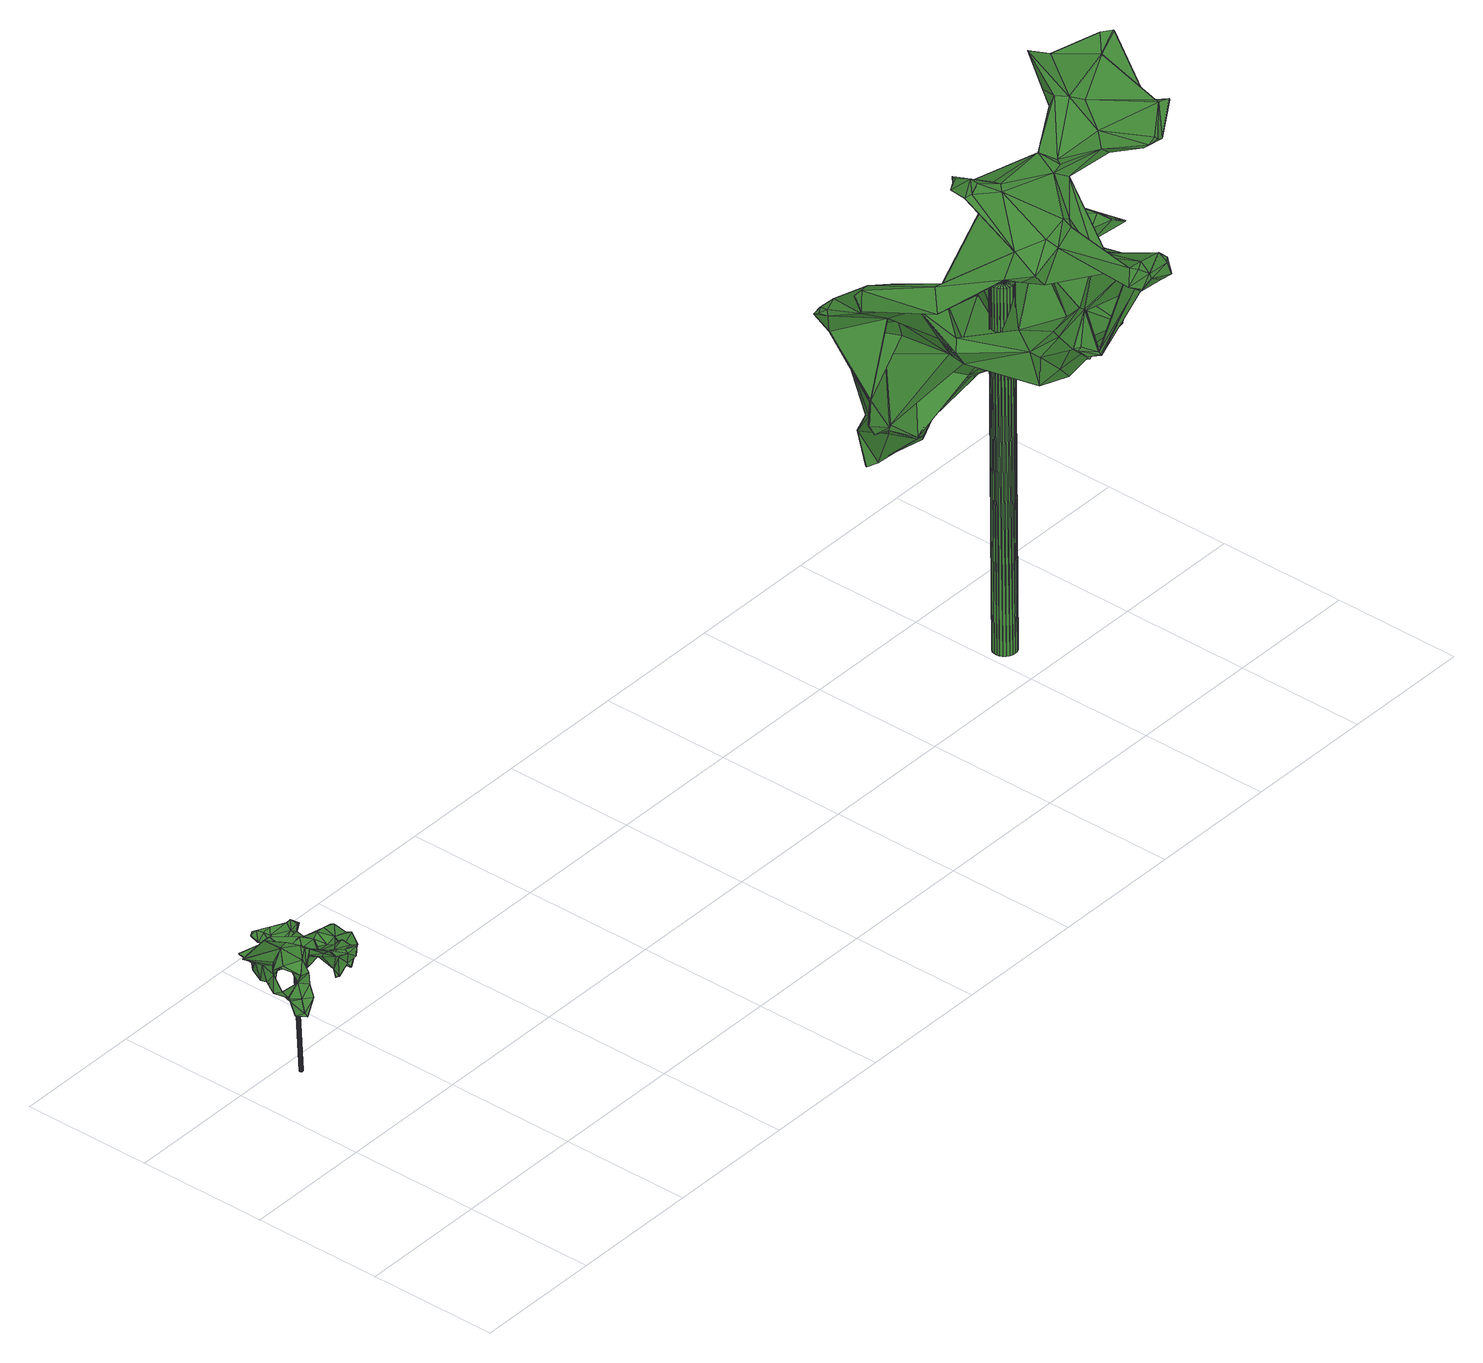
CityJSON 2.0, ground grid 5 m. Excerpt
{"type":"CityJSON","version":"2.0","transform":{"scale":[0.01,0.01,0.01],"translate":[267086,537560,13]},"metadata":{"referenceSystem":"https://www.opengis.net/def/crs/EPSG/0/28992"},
"CityObjects":{
"tree1":{"type":"SolitaryVegetationObject","attributes":{"gtid":463,"crown_width_m":3.97,"crown_median_z":18.55,"crown_r50_m":0.198,"crown_porosity":0.933,"trunk_H_m":4.55,"trunk_DBH_m":0.131,"trunk_radius_m":0.0657,"trunk_base_height_m":14,"original_gtid":"526"},"geometry":[{"type":"Solid","lod":"3","boundaries":[[[[0,1,2]],[[3,4,5]],[[6,7,8]],[[4,9,10]],[[3,11,12]],[[13,14,15]],[[16,17,18]],[[8,19,20]],[[14,13,16]],[[21,22,23]],[[24,25,26]],[[24,26,27]],[[28,29,30]],[[31,5,32]],[[9,33,34]],[[35,36,37]],[[38,22,39]],[[40,41,42]],[[2,43,0]],[[44,45,46]],[[47,48,49]],[[21,39,22]],[[50,51,42]],[[52,27,53]],[[54,18,17]],[[55,56,57]],[[58,56,55]],[[47,59,48]],[[60,61,10]],[[35,62,63]],[[63,64,53]],[[65,45,44]],[[66,67,14]],[[64,63,62]],[[49,68,47]],[[3,12,4]],[[69,29,70]],[[71,72,73]],[[44,46,74]],[[75,15,67]],[[76,35,2]],[[8,73,77]],[[5,4,61]],[[78,79,80]],[[81,11,82]],[[42,51,83]],[[84,85,11]],[[86,12,85]],[[78,87,88]],[[15,14,67]],[[89,90,91]],[[92,93,48]],[[59,47,94]],[[59,94,95]],[[96,97,62]],[[52,53,98]],[[99,0,36]],[[100,84,81]],[[23,22,101]],[[75,102,103]],[[65,74,21]],[[44,74,65]],[[104,105,58]],[[10,106,60]],[[4,10,61]],[[77,73,107]],[[79,1,108]],[[51,78,80]],[[109,78,51]],[[59,92,48]],[[85,110,86]],[[111,100,81]],[[21,23,65]],[[11,81,84]],[[112,102,75]],[[112,75,113]],[[55,114,115]],[[34,116,117]],[[81,82,111]],[[118,119,120]],[[120,22,118]],[[121,122,8]],[[16,13,123]],[[5,82,3]],[[11,3,82]],[[111,82,5]],[[124,125,126]],[[124,126,127]],[[98,64,128]],[[98,53,64]],[[129,79,78]],[[1,130,131]],[[1,131,108]],[[115,132,133]],[[95,25,134]],[[71,119,118]],[[29,135,70]],[[62,97,64]],[[111,58,100]],[[133,106,9]],[[10,9,106]],[[136,40,42]],[[85,12,11]],[[122,121,120]],[[137,120,121]],[[57,105,138]],[[115,139,132]],[[90,140,141]],[[142,141,140]],[[33,116,34]],[[136,143,71]],[[55,57,144]],[[66,145,30]],[[146,147,43]],[[146,88,147]],[[148,92,149]],[[148,29,69]],[[138,105,150]],[[84,110,85]],[[55,151,58]],[[152,145,66]],[[32,61,153]],[[107,73,154]],[[69,93,92]],[[114,142,140]],[[114,140,102]],[[114,112,155]],[[156,8,7]],[[61,32,5]],[[115,114,139]],[[75,29,28]],[[75,28,15]],[[134,24,52]],[[4,33,9]],[[12,33,4]],[[157,149,92]],[[9,34,133]],[[138,150,125]],[[99,1,0]],[[24,134,25]],[[109,51,50]],[[69,49,93]],[[49,48,93]],[[68,158,94]],[[95,26,25]],[[84,100,110]],[[148,98,159]],[[146,43,160]],[[42,41,161]],[[101,22,107]],[[162,37,97]],[[120,107,22]],[[120,137,107]],[[163,155,112]],[[113,163,112]],[[18,152,16]],[[14,16,152]],[[27,26,41]],[[164,165,147]],[[166,149,157]],[[26,95,167]],[[26,167,161]],[[29,148,159]],[[38,118,22]],[[168,38,39]],[[66,14,152]],[[40,71,169]],[[40,136,71]],[[130,121,8]],[[72,154,73]],[[170,171,78]],[[77,19,8]],[[148,172,98]],[[57,162,144]],[[75,103,173]],[[102,112,114]],[[46,45,169]],[[172,148,149]],[[151,116,86]],[[111,5,31]],[[154,174,101]],[[45,174,154]],[[92,148,69]],[[173,70,135]],[[173,135,75]],[[18,175,152]],[[145,152,175]],[[98,172,52]],[[106,132,60]],[[106,133,132]],[[98,176,159]],[[124,176,98]],[[128,124,98]],[[79,108,131]],[[103,177,90]],[[140,90,177]],[[140,177,103]],[[42,143,136]],[[15,28,13]],[[74,39,21]],[[80,7,83]],[[166,157,178]],[[154,101,107]],[[172,149,166]],[[124,128,125]],[[90,141,167]],[[96,179,142]],[[87,180,142]],[[163,66,155]],[[65,23,101]],[[169,45,154]],[[54,175,18]],[[33,12,116]],[[120,119,122]],[[99,36,35]],[[99,35,137]],[[42,161,50]],[[13,28,123]],[[96,142,144]],[[28,145,123]],[[30,145,28]],[[73,122,119]],[[73,119,71]],[[129,78,181]],[[78,180,87]],[[182,139,153]],[[170,78,109]],[[141,183,167]],[[125,128,138]],[[34,184,115]],[[55,115,184]],[[185,186,146]],[[27,187,63]],[[146,186,188]],[[2,188,186]],[[89,95,94]],[[95,134,59]],[[60,132,182]],[[70,158,69]],[[49,69,158]],[[64,138,128]],[[71,118,38]],[[8,122,73]],[[189,190,88]],[[68,94,47]],[[111,104,58]],[[31,104,111]],[[55,191,114]],[[165,160,192]],[[104,31,153]],[[186,192,160]],[[127,193,159]],[[155,66,193]],[[59,194,92]],[[83,143,42]],[[129,181,79]],[[1,79,181]],[[168,46,38]],[[193,139,155]],[[151,117,116]],[[180,141,142]],[[178,157,195]],[[163,113,67]],[[62,179,96]],[[130,8,196]],[[100,58,110]],[[151,110,58]],[[86,110,151]],[[50,171,170]],[[51,80,83]],[[79,131,80]],[[130,196,131]],[[196,197,131]],[[6,83,7]],[[153,61,182]],[[156,7,80]],[[80,197,156]],[[62,198,199]],[[20,19,63]],[[36,0,192]],[[178,195,172]],[[63,53,27]],[[78,171,180]],[[29,75,135]],[[88,160,164]],[[41,154,187]],[[41,187,27]],[[185,37,36]],[[41,26,161]],[[107,137,77]],[[200,55,184]],[[200,184,34]],[[80,131,197]],[[89,173,90]],[[12,86,116]],[[190,160,88]],[[146,160,190]],[[32,153,31]],[[117,151,200]],[[60,182,61]],[[121,130,137]],[[146,190,201]],[[146,201,185]],[[49,158,68]],[[179,87,142]],[[144,162,97]],[[137,130,99]],[[1,99,130]],[[52,24,27]],[[169,41,40]],[[154,41,169]],[[169,71,38]],[[169,38,46]],[[88,164,147]],[[202,203,127]],[[6,143,83]],[[192,147,165]],[[74,46,168]],[[36,192,185]],[[50,170,109]],[[180,171,204]],[[50,204,171]],[[187,154,72]],[[37,138,97]],[[96,144,97]],[[138,64,97]],[[139,114,155]],[[193,127,139]],[[197,8,156]],[[197,196,8]],[[161,167,183]],[[161,183,50]],[[52,172,134]],[[134,172,194]],[[20,6,8]],[[34,115,133]],[[198,62,35]],[[103,102,140]],[[134,194,59]],[[126,125,202]],[[126,202,127]],[[187,72,20]],[[187,20,63]],[[162,35,37]],[[91,95,89]],[[77,205,19]],[[90,167,91]],[[91,167,95]],[[37,201,57]],[[185,201,37]],[[178,172,166]],[[162,201,190]],[[37,57,138]],[[57,201,162]],[[162,188,35]],[[146,188,162]],[[35,188,2]],[[199,35,76]],[[199,198,35]],[[189,162,190]],[[62,199,146]],[[20,143,6]],[[72,143,20]],[[142,114,191]],[[87,189,88]],[[62,189,179]],[[179,189,87]],[[146,189,62]],[[88,146,199]],[[146,162,189]],[[139,127,203]],[[139,203,153]],[[159,176,127]],[[124,127,176]],[[94,158,89]],[[89,158,70]],[[139,182,132]],[[17,206,54]],[[175,206,145]],[[54,206,175]],[[16,206,17]],[[123,206,16]],[[145,206,123]],[[29,207,30]],[[75,67,113]],[[186,43,2]],[[192,43,147]],[[0,43,192]],[[66,163,67]],[[55,200,151]],[[65,174,45]],[[101,174,65]],[[74,168,39]],[[144,191,55]],[[142,191,144]],[[92,195,157]],[[92,194,195]],[[172,195,194]],[[125,150,202]],[[58,105,56]],[[57,56,105]],[[103,90,173]],[[35,205,137]],[[153,150,105]],[[153,105,104]],[[183,204,50]],[[141,204,183]],[[180,204,141]],[[29,159,207]],[[72,71,143]],[[186,185,192]],[[186,160,43]],[[193,66,207]],[[66,30,207]],[[193,207,159]],[[164,160,165]],[[117,200,34]],[[137,205,77]],[[63,19,205]],[[35,63,205]],[[78,88,181]],[[76,181,199]],[[88,199,181]],[[2,181,76]],[[1,181,2]],[[150,203,202]],[[153,203,150]],[[70,173,89]],[[208,209,210]],[[208,210,211]],[[211,210,212]],[[211,212,213]],[[210,209,214]],[[210,214,212]],[[212,214,215]],[[212,215,213]],[[214,209,216]],[[214,216,215]],[[215,216,217]],[[215,217,213]],[[216,209,218]],[[216,218,217]],[[217,218,219]],[[217,219,213]],[[218,209,220]],[[218,220,219]],[[219,220,221]],[[219,221,213]],[[220,209,222]],[[220,222,221]],[[221,222,223]],[[221,223,213]],[[222,209,224]],[[222,224,223]],[[223,224,225]],[[223,225,213]],[[224,209,226]],[[224,226,225]],[[225,226,227]],[[225,227,213]],[[226,209,228]],[[226,228,227]],[[227,228,229]],[[227,229,213]],[[228,209,230]],[[228,230,229]],[[229,230,231]],[[229,231,213]],[[230,209,232]],[[230,232,231]],[[231,232,233]],[[231,233,213]],[[232,209,234]],[[232,234,233]],[[233,234,235]],[[233,235,213]],[[234,209,236]],[[234,236,235]],[[235,236,237]],[[235,237,213]],[[236,209,238]],[[236,238,237]],[[237,238,239]],[[237,239,213]],[[238,209,240]],[[238,240,239]],[[239,240,241]],[[239,241,213]],[[240,209,242]],[[240,242,241]],[[241,242,243]],[[241,243,213]],[[242,209,244]],[[242,244,243]],[[243,244,245]],[[243,245,213]],[[244,209,246]],[[244,246,245]],[[245,246,247]],[[245,247,213]],[[246,209,248]],[[246,248,247]],[[247,248,249]],[[247,249,213]],[[248,209,250]],[[248,250,249]],[[249,250,251]],[[249,251,213]],[[250,209,252]],[[250,252,251]],[[251,252,253]],[[251,253,213]],[[252,209,254]],[[252,254,253]],[[253,254,255]],[[253,255,213]],[[254,209,256]],[[254,256,255]],[[255,256,257]],[[255,257,213]],[[256,209,208]],[[256,208,257]],[[257,208,211]],[[257,211,213]]]]}]},
"tree2":{"type":"SolitaryVegetationObject","attributes":{"gtid":32,"crown_width_m":10.54,"crown_median_z":28.85,"crown_r50_m":0.518,"crown_porosity":0.884,"trunk_H_m":14.98,"trunk_DBH_m":0.887,"trunk_radius_m":0.444,"trunk_base_height_m":13.87,"original_gtid":"34"},"geometry":[{"type":"Solid","lod":"3","boundaries":[[[[258,259,260]],[[261,262,263]],[[264,265,266]],[[267,268,269]],[[270,271,272]],[[273,274,275]],[[276,277,278]],[[279,280,281]],[[282,283,284]],[[285,269,268]],[[286,287,288]],[[289,271,270]],[[289,290,271]],[[291,292,293]],[[294,295,296]],[[297,298,299]],[[282,284,300]],[[301,302,303]],[[304,305,306]],[[307,306,305]],[[308,309,310]],[[311,309,308]],[[312,278,277]],[[313,314,315]],[[316,317,318]],[[319,320,321]],[[322,323,324]],[[325,326,327]],[[319,321,328]],[[329,330,331]],[[332,333,334]],[[335,334,333]],[[336,337,338]],[[339,340,341]],[[279,342,343]],[[325,344,326]],[[345,326,344]],[[346,347,348]],[[349,350,310]],[[351,352,353]],[[354,355,318]],[[356,355,354]],[[289,357,290]],[[358,359,360]],[[361,362,363]],[[364,365,366]],[[366,268,364]],[[269,367,267]],[[304,324,368]],[[369,300,284]],[[319,370,371]],[[372,373,374]],[[375,376,377]],[[378,379,272]],[[380,381,325]],[[267,325,381]],[[382,383,371]],[[384,311,385]],[[386,387,341]],[[388,389,390]],[[390,389,391]],[[307,368,365]],[[392,279,393]],[[394,395,396]],[[304,368,307]],[[397,398,399]],[[281,280,400]],[[368,401,402]],[[403,343,342]],[[358,404,359]],[[359,404,386]],[[288,405,286]],[[406,407,408]],[[409,365,368]],[[410,411,376]],[[365,409,412]],[[323,413,324]],[[393,279,414]],[[378,415,416]],[[307,305,304]],[[417,322,418]],[[398,414,279]],[[384,419,311]],[[281,420,369]],[[266,348,421]],[[300,422,423]],[[424,425,426]],[[366,412,409]],[[427,417,418]],[[418,428,427]],[[429,430,431]],[[429,432,430]],[[365,412,366]],[[428,433,427]],[[323,322,417]],[[281,400,420]],[[359,386,360]],[[401,368,324]],[[397,434,283]],[[435,436,437]],[[438,403,439]],[[312,260,259]],[[440,377,328]],[[441,442,440]],[[443,444,445]],[[446,445,444]],[[328,370,319]],[[261,432,262]],[[447,347,425]],[[438,260,312]],[[409,285,366]],[[260,438,439]],[[260,439,345]],[[388,373,448]],[[388,448,449]],[[403,264,266]],[[386,404,387]],[[450,451,452]],[[300,293,282]],[[293,453,282]],[[440,375,377]],[[454,338,455]],[[338,456,455]],[[457,413,323]],[[374,278,458]],[[306,324,304]],[[357,459,460]],[[421,403,266]],[[368,402,409]],[[461,451,462]],[[450,462,451]],[[268,267,463]],[[374,390,276]],[[339,464,465]],[[260,466,258]],[[292,291,406]],[[300,411,360]],[[467,263,262]],[[293,468,408]],[[408,468,406]],[[292,406,468]],[[369,284,283]],[[469,269,402]],[[391,470,276]],[[399,281,369]],[[366,285,268]],[[314,342,392]],[[435,471,472]],[[473,469,474]],[[475,476,477]],[[300,423,411]],[[285,402,269]],[[341,387,478]],[[387,404,478]],[[275,376,479]],[[275,479,423]],[[342,264,403]],[[323,417,457]],[[324,413,401]],[[277,315,343]],[[447,425,480]],[[481,383,382]],[[279,392,342]],[[291,293,300]],[[270,442,289]],[[398,279,281]],[[281,399,398]],[[316,482,317]],[[409,402,285]],[[261,263,483]],[[263,294,484]],[[453,293,408]],[[309,349,310]],[[452,288,450]],[[372,367,485]],[[269,485,367]],[[486,480,425]],[[487,299,298]],[[461,488,416]],[[461,416,451]],[[415,349,405]],[[415,405,452]],[[424,485,473]],[[489,443,445]],[[426,490,484]],[[303,491,484]],[[492,295,294]],[[493,420,400]],[[494,376,275]],[[404,358,478]],[[300,360,291]],[[386,291,360]],[[432,495,496]],[[497,498,446]],[[342,314,264]],[[381,380,463]],[[381,463,267]],[[352,351,499]],[[500,499,351]],[[318,501,316]],[[447,348,347]],[[502,314,392]],[[502,392,503]],[[504,317,482]],[[358,504,482]],[[274,370,328]],[[505,455,506]],[[386,341,340]],[[396,507,476]],[[363,462,508]],[[350,308,310]],[[509,440,330]],[[426,294,296]],[[313,265,264]],[[314,313,264]],[[474,402,401]],[[469,402,474]],[[390,373,388]],[[454,510,446]],[[496,495,456]],[[356,489,355]],[[496,511,512]],[[496,512,430]],[[501,339,478]],[[431,467,429]],[[513,514,483]],[[340,515,291]],[[329,331,516]],[[315,277,313]],[[363,517,443]],[[518,265,313]],[[373,390,374]],[[352,426,353]],[[300,369,420]],[[378,416,379]],[[473,519,424]],[[380,424,519]],[[446,498,445]],[[275,274,328]],[[504,410,516]],[[410,329,516]],[[374,458,520]],[[279,343,280]],[[521,522,510]],[[470,436,472]],[[453,407,523]],[[272,524,270]],[[493,525,420]],[[353,526,351]],[[333,332,527]],[[293,292,468]],[[263,467,492]],[[457,474,413]],[[401,413,474]],[[334,528,314]],[[516,529,354]],[[441,289,442]],[[509,375,440]],[[348,447,327]],[[433,530,427]],[[502,393,414]],[[502,503,393]],[[451,415,452]],[[416,415,451]],[[276,278,374]],[[354,531,516]],[[429,262,432]],[[403,277,343]],[[438,277,403]],[[429,467,262]],[[532,302,533]],[[455,505,454]],[[318,355,489]],[[459,534,449]],[[529,356,354]],[[518,532,348]],[[346,348,532]],[[420,525,300]],[[300,525,422]],[[400,535,493]],[[392,393,503]],[[459,321,320]],[[459,320,383]],[[533,536,532]],[[325,327,480]],[[442,272,379]],[[331,330,529]],[[290,378,271]],[[272,271,378]],[[332,398,397]],[[449,512,459]],[[286,405,419]],[[372,374,367]],[[524,442,270]],[[280,537,400]],[[325,424,380]],[[480,424,325]],[[452,405,288]],[[538,287,286]],[[471,539,472]],[[470,472,539]],[[529,330,540]],[[453,408,407]],[[484,294,426]],[[454,336,338]],[[278,312,541]],[[341,478,339]],[[340,291,386]],[[466,260,344]],[[414,398,502]],[[516,531,504]],[[345,344,260]],[[261,483,514]],[[475,396,476]],[[542,396,475]],[[351,543,500]],[[509,330,329]],[[509,329,375]],[[329,410,375]],[[417,530,457]],[[427,530,417]],[[544,301,303]],[[492,294,263]],[[473,474,457]],[[504,358,545]],[[457,530,473]],[[529,516,331]],[[416,488,379]],[[540,440,442]],[[443,488,461]],[[356,488,443]],[[529,488,356]],[[390,391,276]],[[443,489,356]],[[301,500,543]],[[426,546,490]],[[547,464,548]],[[456,338,496]],[[510,522,497]],[[327,326,421]],[[277,276,549]],[[449,430,512]],[[415,378,550]],[[484,513,551]],[[312,277,438]],[[266,518,348]],[[430,448,431]],[[448,295,431]],[[552,394,396]],[[346,351,526]],[[437,391,382]],[[446,336,553]],[[454,553,336]],[[454,446,553]],[[391,389,481]],[[388,481,389]],[[481,382,391]],[[536,302,301]],[[406,465,407]],[[535,422,525]],[[535,525,493]],[[464,498,497]],[[383,534,459]],[[352,546,426]],[[552,554,555]],[[426,425,353]],[[299,547,297]],[[291,515,406]],[[295,492,431]],[[315,314,528]],[[501,464,339]],[[484,551,263]],[[275,423,422]],[[492,467,431]],[[523,407,547]],[[487,298,505]],[[454,505,298]],[[458,541,258]],[[278,541,458]],[[547,465,464]],[[407,465,547]],[[448,430,449]],[[508,556,361]],[[371,383,320]],[[371,320,319]],[[333,299,557]],[[558,335,487]],[[332,397,282]],[[507,395,533]],[[448,373,372]],[[303,302,532]],[[340,339,465]],[[422,273,275]],[[424,480,486]],[[287,538,361]],[[484,491,513]],[[559,513,491]],[[559,491,303]],[[542,560,396]],[[552,396,560]],[[455,513,506]],[[519,530,380]],[[433,380,530]],[[519,473,530]],[[561,562,498]],[[445,498,562]],[[327,421,348]],[[462,363,461]],[[443,461,363]],[[351,346,543]],[[535,273,422]],[[563,273,535]],[[502,334,314]],[[507,539,476]],[[398,334,502]],[[564,332,453]],[[453,332,282]],[[462,450,508]],[[375,410,376]],[[444,443,517]],[[288,508,450]],[[288,287,508]],[[556,508,287]],[[361,363,508]],[[558,334,335]],[[548,565,297]],[[548,297,547]],[[332,334,398]],[[303,490,544]],[[535,537,563]],[[535,400,537]],[[507,566,539]],[[544,500,301]],[[567,500,544]],[[469,485,269]],[[554,536,555]],[[540,330,440]],[[540,379,488]],[[442,379,540]],[[470,568,276]],[[540,488,529]],[[504,545,410]],[[273,563,274]],[[335,557,487]],[[569,435,274]],[[569,274,570]],[[333,557,335]],[[367,374,520]],[[570,334,569]],[[299,487,557]],[[569,334,558]],[[318,317,531]],[[318,531,354]],[[504,531,317]],[[405,349,419]],[[513,483,551]],[[263,551,483]],[[538,511,496]],[[430,432,496]],[[455,514,513]],[[456,514,455]],[[564,527,332]],[[378,290,550]],[[290,357,550]],[[309,419,349]],[[311,419,309]],[[460,459,512]],[[511,460,512]],[[465,406,515]],[[465,515,340]],[[466,344,267]],[[435,472,436]],[[567,544,490]],[[460,385,350]],[[511,385,460]],[[384,385,511]],[[308,385,311]],[[350,385,308]],[[484,490,303]],[[556,287,361]],[[353,425,347]],[[336,444,362]],[[259,258,541]],[[259,541,312]],[[564,571,527]],[[388,534,481]],[[481,534,383]],[[295,448,424]],[[388,449,534]],[[537,274,563]],[[537,570,274]],[[471,476,539]],[[489,445,562]],[[518,266,265]],[[507,396,395]],[[473,485,469]],[[372,485,424]],[[448,372,424]],[[399,434,397]],[[538,384,511]],[[350,349,550]],[[538,419,384]],[[286,419,538]],[[289,321,357]],[[357,321,459]],[[360,545,358]],[[486,425,424]],[[533,554,572]],[[572,552,560]],[[566,507,532]],[[566,532,518]],[[394,555,533]],[[394,552,555]],[[552,572,554]],[[334,570,528]],[[258,466,520]],[[403,421,326]],[[403,326,439]],[[345,439,326]],[[362,444,517]],[[362,517,363]],[[325,267,344]],[[569,477,435]],[[471,435,477]],[[440,328,441]],[[505,475,477]],[[505,477,487]],[[558,477,569]],[[558,487,477]],[[471,477,476]],[[514,456,495]],[[514,495,261]],[[353,347,526]],[[546,567,490]],[[261,495,432]],[[365,306,307]],[[364,306,365]],[[573,306,364]],[[316,501,478]],[[343,315,528]],[[343,528,280]],[[496,338,337]],[[496,337,538]],[[349,415,550]],[[298,297,521]],[[298,521,454]],[[316,478,482]],[[327,447,480]],[[458,258,520]],[[437,370,435]],[[267,520,466]],[[367,520,267]],[[370,274,435]],[[437,382,370]],[[470,391,436]],[[437,436,391]],[[564,453,571]],[[489,562,561]],[[513,559,542]],[[560,542,559]],[[276,539,566]],[[346,536,543]],[[572,559,533]],[[507,533,559]],[[507,559,532]],[[303,532,559]],[[572,560,559]],[[526,347,346]],[[453,523,571]],[[276,566,549]],[[501,318,561]],[[536,301,543]],[[424,296,295]],[[424,426,296]],[[546,499,567]],[[497,446,510]],[[500,567,499]],[[497,522,548]],[[382,371,370]],[[337,336,362]],[[337,362,361]],[[306,574,324]],[[306,573,574]],[[418,574,573]],[[324,574,322]],[[337,575,538]],[[418,322,574]],[[523,547,299]],[[336,446,444]],[[464,497,548]],[[561,498,464]],[[561,464,501]],[[542,506,513]],[[523,299,571]],[[505,506,475]],[[542,475,506]],[[532,536,346]],[[555,536,533]],[[565,522,521]],[[533,302,554]],[[536,554,302]],[[321,441,328]],[[321,289,441]],[[482,478,358]],[[333,527,299]],[[524,272,442]],[[299,527,571]],[[357,460,550]],[[350,550,460]],[[283,282,397]],[[369,283,434]],[[399,369,434]],[[410,545,411]],[[360,411,545]],[[277,549,313]],[[518,313,549]],[[518,549,566]],[[561,318,489]],[[539,276,568]],[[539,568,470]],[[537,528,570]],[[537,280,528]],[[573,576,418]],[[428,418,576]],[[394,533,395]],[[364,576,573]],[[433,576,380]],[[428,576,433]],[[538,575,361]],[[337,361,575]],[[548,522,565]],[[494,377,376]],[[275,328,377]],[[275,377,494]],[[510,454,521]],[[565,521,297]],[[364,268,463]],[[364,463,576]],[[380,576,463]],[[376,411,479]],[[423,479,411]],[[546,352,499]],[[577,578,579]],[[577,579,580]],[[580,579,581]],[[580,581,582]],[[579,578,583]],[[579,583,581]],[[581,583,584]],[[581,584,582]],[[583,578,585]],[[583,585,584]],[[584,585,586]],[[584,586,582]],[[585,578,587]],[[585,587,586]],[[586,587,588]],[[586,588,582]],[[587,578,589]],[[587,589,588]],[[588,589,590]],[[588,590,582]],[[589,578,591]],[[589,591,590]],[[590,591,592]],[[590,592,582]],[[591,578,593]],[[591,593,592]],[[592,593,594]],[[592,594,582]],[[593,578,595]],[[593,595,594]],[[594,595,596]],[[594,596,582]],[[595,578,597]],[[595,597,596]],[[596,597,598]],[[596,598,582]],[[597,578,599]],[[597,599,598]],[[598,599,600]],[[598,600,582]],[[599,578,601]],[[599,601,600]],[[600,601,602]],[[600,602,582]],[[601,578,603]],[[601,603,602]],[[602,603,604]],[[602,604,582]],[[603,578,605]],[[603,605,604]],[[604,605,606]],[[604,606,582]],[[605,578,607]],[[605,607,606]],[[606,607,608]],[[606,608,582]],[[607,578,609]],[[607,609,608]],[[608,609,610]],[[608,610,582]],[[609,578,611]],[[609,611,610]],[[610,611,612]],[[610,612,582]],[[611,578,613]],[[611,613,612]],[[612,613,614]],[[612,614,582]],[[613,578,615]],[[613,615,614]],[[614,615,616]],[[614,616,582]],[[615,578,617]],[[615,617,616]],[[616,617,618]],[[616,618,582]],[[617,578,619]],[[617,619,618]],[[618,619,620]],[[618,620,582]],[[619,578,621]],[[619,621,620]],[[620,621,622]],[[620,622,582]],[[621,578,623]],[[621,623,622]],[[622,623,624]],[[622,624,582]],[[623,578,625]],[[623,625,624]],[[624,625,626]],[[624,626,582]],[[625,578,577]],[[625,577,626]],[[626,577,580]],[[626,580,582]]]]}]}
},
"vertices":[
[107,1037,528],[84,1008,588],[109,1040,537],[320,1141,537],[358,1099,553],[308,1131,510],[70,886,628],[34,887,636],[73,918,582],[367,1093,565],[368,1093,563],[270,1177,531],[319,1141,539],[450,869,520],[454,903,523],[431,879,577],[449,874,503],[413,864,450],[403,902,453],[105,928,596],[114,896,622],[87,835,443],[82,854,497],[88,836,443],[248,847,605],[241,817,633],[208,874,635],[211,881,605],[398,887,534],[350,871,588],[397,889,534],[293,1092,506],[307,1090,509],[357,1099,555],[336,1064,551],[134,979,548],[151,1013,487],[176,1012,493],[104,823,511],[98,804,462],[146,826,594],[155,845,597],[140,849,638],[132,1063,530],[98,790,454],[143,804,505],[143,802,505],[327,771,628],[330,775,584],[335,775,628],[176,889,660],[75,888,705],[250,856,586],[218,912,587],[412,864,449],[270,1030,551],[272,1017,505],[229,1017,538],[260,1092,530],[293,779,613],[368,1055,568],[338,1072,520],[186,967,605],[158,924,583],[228,946,556],[89,835,442],[408,929,530],[426,900,571],[334,775,629],[350,817,592],[349,852,604],[108,842,564],[109,843,564],[76,884,526],[97,790,455],[361,895,590],[86,1008,589],[79,917,552],[144,1020,636],[40,1024,616],[74,888,704],[239,1156,538],[270,1176,530],[77,879,635],[239,1156,540],[269,1156,544],[281,1135,539],[182,1027,626],[165,1055,593],[288,835,606],[258,880,593],[249,847,606],[315,799,551],[331,776,583],[298,796,618],[242,817,635],[228,955,587],[216,992,544],[273,893,559],[89,988,517],[229,1117,535],[84,854,497],[332,946,602],[320,893,581],[283,1090,506],[262,1018,491],[367,1055,570],[77,884,524],[39,1023,616],[127,909,690],[229,1116,536],[276,1126,510],[376,955,592],[411,939,594],[310,985,576],[331,1033,563],[300,1122,523],[294,1084,514],[59,841,529],[59,843,530],[70,887,524],[67,941,544],[32,884,544],[447,873,504],[268,925,509],[262,940,486],[280,988,549],[316,981,544],[266,925,509],[85,1008,590],[87,980,587],[40,1022,616],[332,1033,562],[358,1055,572],[261,806,605],[350,871,590],[104,825,604],[81,955,531],[223,965,510],[322,1003,557],[304,937,593],[228,923,604],[257,959,617],[104,827,604],[244,1009,552],[403,911,476],[165,1054,592],[127,1112,547],[321,842,541],[278,828,533],[262,1017,490],[261,1092,532],[404,913,476],[298,1053,521],[140,849,543],[388,969,577],[33,888,636],[268,795,525],[334,803,614],[327,910,567],[128,1113,547],[185,877,648],[205,1017,543],[415,956,584],[127,1114,548],[127,1113,546],[262,805,518],[209,875,635],[100,805,462],[150,826,545],[132,933,626],[162,942,620],[277,829,534],[326,865,592],[105,825,511],[402,902,454],[298,917,572],[298,916,574],[261,805,520],[186,966,606],[181,954,610],[85,1009,589],[332,1042,553],[208,876,635],[330,1042,554],[168,1046,516],[133,1062,530],[154,846,597],[167,1044,516],[183,1027,625],[166,1054,593],[282,984,555],[133,1064,529],[369,950,572],[270,801,600],[268,796,526],[82,931,610],[69,916,638],[129,961,593],[144,1020,634],[298,1055,522],[205,1018,541],[273,1015,505],[274,1016,504],[179,908,628],[100,953,556],[412,864,451],[362,905,578],[232,925,100],[225,925,100],[231,927,100],[222,944,555],[222,945,555],[215,944,555],[231,928,100],[221,947,555],[230,930,100],[220,948,554],[228,931,100],[219,950,554],[227,931,100],[217,950,554],[225,932,100],[215,951,554],[224,931,100],[214,951,554],[222,931,100],[212,950,554],[221,930,100],[211,949,554],[220,929,100],[210,948,554],[219,927,100],[209,946,554],[218,925,100],[209,944,554],[219,924,100],[209,943,554],[219,922,100],[209,941,555],[220,921,100],[210,940,555],[222,919,100],[212,939,555],[223,919,100],[213,938,555],[225,919,100],[215,938,555],[227,919,100],[217,938,555],[228,919,100],[218,938,555],[229,920,100],[220,939,555],[231,921,100],[221,941,555],[231,923,100],[222,942,555],
[3353,718,2135],[3332,684,2152],[3332,623,2180],[3870,471,1640],[3873,553,1640],[3900,421,1650],[3278,429,1885],[3307,377,1883],[3324,334,1918],[3646,589,2130],[3824,669,2229],[3833,699,2167],[3928,1070,1372],[3962,1067,1396],[3928,1059,1285],[3351,945,1436],[3425,732,1413],[3379,961,1373],[3496,560,1885],[3372,603,2055],[3398,699,2054],[3060,839,1793],[3179,837,1733],[3102,1022,1631],[3105,1044,1484],[3067,1079,1559],[3071,1081,1559],[3874,762,2182],[4019,688,1259],[3978,703,1242],[4027,654,1165],[3902,1054,1430],[3979,1049,1422],[3179,933,1143],[3101,866,1190],[3086,852,1294],[3855,376,1685],[3720,455,1751],[3697,403,1781],[3463,723,1332],[3487,628,1354],[3361,736,1392],[3145,1040,1476],[3586,89,1827],[3584,93,1827],[3695,157,1768],[4184,711,2276],[4181,712,2280],[4086,683,2247],[4143,737,2281],[4165,704,1516],[4197,674,1500],[4202,675,1501],[4162,702,1512],[3287,669,2139],[3281,431,1881],[3119,587,1759],[3187,617,1831],[3545,1006,811],[3547,1010,811],[3589,999,879],[3667,877,1499],[3665,856,1544],[3899,921,1511],[4143,437,2146],[4144,435,2141],[4115,505,2111],[3624,503,2099],[3394,535,2133],[3511,369,2035],[3673,874,1397],[3600,984,1005],[3793,957,1037],[3817,999,961],[3209,878,1557],[3304,736,1487],[3187,726,1677],[3251,620,1503],[3640,747,1226],[3737,863,1319],[3659,637,1320],[3336,855,1001],[3266,918,1030],[3339,1027,819],[3143,618,1844],[3184,619,1834],[3421,563,2139],[3323,582,2186],[3523,93,1874],[3612,166,1872],[3420,313,1992],[4134,760,1420],[4157,761,1520],[3633,95,1870],[3748,152,1865],[3660,154,1876],[3813,1011,908],[3815,994,959],[3833,978,960],[3982,951,1597],[3340,1075,871],[3295,1081,954],[3336,1080,994],[3930,745,1192],[3892,792,1164],[3915,734,1086],[3863,636,2219],[3986,822,2240],[3908,854,2280],[3661,598,2105],[4158,750,2199],[3088,1070,1581],[3538,656,1407],[3662,852,1542],[3611,624,1933],[3581,701,1896],[3445,727,2037],[3506,1005,1186],[3450,1006,1228],[3546,764,1247],[4012,908,1366],[3921,1028,1272],[3804,446,2123],[3675,518,2098],[3631,815,1624],[3646,849,1612],[4117,754,1477],[4153,758,1521],[3292,1078,954],[3313,1056,804],[3640,749,1748],[3606,755,1736],[3558,713,1887],[3583,724,1733],[3005,819,1812],[2975,827,1802],[3435,240,1593],[3458,245,1595],[3434,261,1591],[3073,1021,1575],[3064,870,1661],[3076,1029,1597],[3260,929,1628],[4051,572,2060],[3982,687,2075],[3315,414,1986],[3314,1061,805],[4022,690,1256],[3120,860,1134],[3181,845,1139],[3082,852,1195],[3957,832,2160],[3481,1030,1172],[3408,1044,1202],[3956,838,2237],[4098,506,2090],[3010,829,1724],[4014,722,1238],[3916,842,1168],[4036,377,2070],[4097,444,2155],[4131,756,1422],[3206,1004,1590],[3402,350,2019],[3325,976,1444],[3362,1005,1297],[3681,485,2060],[3660,355,1806],[3698,341,1803],[3995,361,2097],[3980,363,2113],[3861,577,1631],[3795,621,1652],[3846,575,1648],[3859,575,1627],[3939,352,2108],[3067,1059,1572],[3522,570,1479],[3676,628,1699],[3680,740,1635],[3259,584,2159],[3280,573,2169],[3713,875,1293],[3736,869,1321],[3916,1026,1272],[3852,851,1075],[3646,774,1186],[3620,868,1101],[3613,785,1159],[3534,353,1996],[3665,585,1812],[3729,681,1697],[3960,626,1088],[3995,668,1114],[4030,658,1163],[3089,851,1297],[3535,635,1258],[3624,437,1291],[3658,545,1372],[4057,410,2045],[3394,745,2094],[3909,854,1650],[3991,922,1626],[3919,736,1083],[3943,656,1078],[3697,550,2092],[3338,855,1006],[3206,870,1101],[3431,602,2123],[3872,553,1644],[3083,856,1196],[3923,585,2040],[3656,605,1762],[3518,415,1546],[3594,422,1562],[3865,498,2062],[4018,546,2044],[3461,427,1466],[3482,360,1569],[3454,465,1475],[3390,1024,824],[3387,1002,1277],[3551,376,2012],[3617,819,1655],[3507,1046,813],[3885,428,1643],[3856,372,1682],[3697,552,2088],[3583,458,1996],[3303,624,1435],[3881,869,1088],[3791,953,1033],[3738,132,1778],[3615,338,1650],[3849,465,1667],[3272,975,1555],[3379,972,1313],[3748,616,1626],[3733,740,1511],[3581,838,1136],[3589,875,1095],[3762,126,1830],[3633,85,1854],[3498,964,874],[3008,824,1721],[2973,823,1805],[3539,1042,838],[3482,446,1328],[3557,419,1367],[3582,333,1640],[3942,641,1091],[3627,931,1073],[3587,796,1175],[3939,859,1585],[3912,851,1648],[3734,297,1514],[3703,370,1551],[3198,902,1096],[3814,1016,910],[3865,824,1100],[3372,331,1858],[3843,447,2087],[3430,686,2095],[3527,670,1266],[3544,760,1244],[3331,990,1289],[3923,1059,1287],[3264,982,1525],[3623,134,1873],[3307,916,1473],[3191,727,1681],[3837,981,962],[3927,366,2097],[3589,1005,880],[3610,167,1867],[3462,172,1607],[3707,749,1664],[3293,965,1531],[3559,95,1848],[3315,763,1623],[3955,789,1431],[3599,370,1619],[3839,919,1057],[3324,691,2135],[3534,343,1517],[3552,58,1866],[3731,126,1776],[3413,1028,1035],[3778,139,1837],[3210,866,1123],[3459,970,1185],[3469,457,1919],[4061,854,1400],[3876,384,1653],[3443,207,1580],[3617,763,1209],[3456,155,1603],[3454,158,1606],[3958,721,1212],[3291,660,1454],[3254,619,1507],[3584,329,1637],[3471,242,1585],[3604,932,1043],[3619,910,1070],[3311,915,1477],[3183,1006,1473],[3515,741,1275],[3657,356,1803],[3758,103,1795],[3661,583,1809],[3295,652,1534],[3317,707,1630],[3355,939,1377],[3464,171,1602],[3915,611,2188],[4106,466,2149],[3942,837,1426],[3863,511,2136],[3619,676,87],[3575,675,87],[3618,687,87],[3629,695,1585],[3627,707,1585],[3584,695,1585],[3613,698,86],[3622,717,1585],[3606,707,86],[3615,726,1585],[3597,714,86],[3606,733,1585],[3586,718,86],[3595,738,1585],[3574,719,86],[3584,739,1585],[3563,718,87],[3572,737,1585],[3552,713,87],[3562,733,1585],[3543,706,87],[3553,726,1585],[3536,697,87],[3546,716,1585],[3532,686,87],[3541,706,1585],[3531,674,87],[3540,694,1586],[3532,663,87],[3542,683,1586],[3537,652,88],[3546,672,1586],[3544,643,88],[3553,663,1586],[3553,636,88],[3563,656,1586],[3564,632,88],[3573,652,1586],[3576,631,88],[3585,650,1586],[3587,632,88],[3596,652,1586],[3598,637,87],[3607,656,1586],[3607,644,87],[3616,664,1585],[3614,653,87],[3623,673,1585],[3618,664,87],[3627,684,1585]
]}
